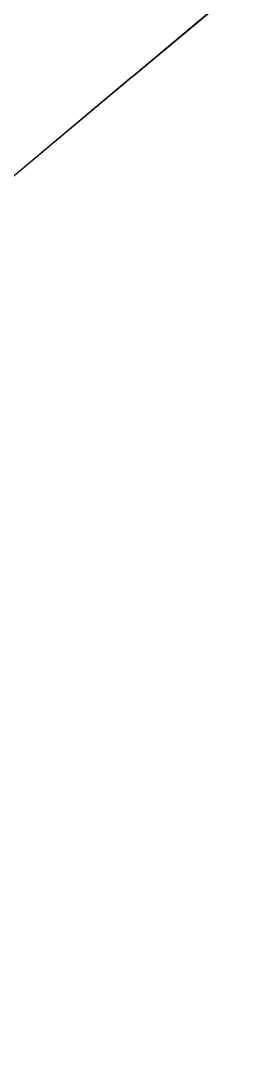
# Model space of a CAD drawing. Header units: metres. Extents: x 357856 to 358234, y 2285113 to 2285465.
# Drawn here: x 358038.5 to 358065.6, y 2285119.7 to 2285248.4 of the extents above; entities that cross this region are included whole.
import ezdxf

# ---------------------------------------------------------------- set-up
doc = ezdxf.new("R2010")
doc.units = ezdxf.units.M
doc.layers.add('LOTES', color=2, linetype='Continuous')
doc.layers.add('POLIGONO', color=5, linetype='Continuous')

msp = doc.modelspace()

# ---------------------------------------------------------------- linework, layer by layer
at = {"layer": 'LOTES'}
msp.add_lwpolyline([(358025.92, 2285219.26), (358052.21, 2285241.32), (358052.22, 2285241.32), (358052.22, 2285241.32), (358052.22, 2285241.32), (358052.22, 2285241.33), (358052.22, 2285241.33), (358052.22, 2285241.33), (358052.23, 2285241.33), (358052.23, 2285241.33), (358052.23, 2285241.33), (358052.23, 2285241.33), (358052.23, 2285241.32), (358052.23, 2285241.32), (358052.23, 2285241.32), (358052.23, 2285241.32), (358052.24, 2285241.32), (358052.24, 2285241.32), (358052.24, 2285241.32), (358052.24, 2285241.32), (358052.24, 2285241.32), (358052.24, 2285241.32), (358052.25, 2285241.32), (358052.25, 2285241.32), (358052.25, 2285241.32), (358052.25, 2285241.32), (358052.25, 2285241.32), (358052.26, 2285241.32), (358052.26, 2285241.32), (358052.26, 2285241.32), (358052.26, 2285241.33), (358052.26, 2285241.33), (358052.27, 2285241.33), (358052.27, 2285241.33), (358052.27, 2285241.33), (358052.27, 2285241.33), (358052.27, 2285241.33), (358052.27, 2285241.33), (358052.27, 2285241.33), (358052.27, 2285241.33), (358052.27, 2285241.33), (358063.96, 2285251.14)], dxfattribs=at)
at = {"layer": 'POLIGONO'}
msp.add_lwpolyline([(357879.27, 2285124.57), (357941.62, 2285289.07), (358060.31, 2285262.57), (358062.26, 2285261.77), (358063.93, 2285260.34), (358065.12, 2285258.56), (358065.64, 2285256.29), (358065.51, 2285254.15), (358063.95, 2285251.17), (357910.51, 2285122.42), (357905.46, 2285119.92), (357901.33, 2285119.68), (357879.27, 2285124.57)], close=True, dxfattribs=at)

doc.saveas('drawing.dxf')
